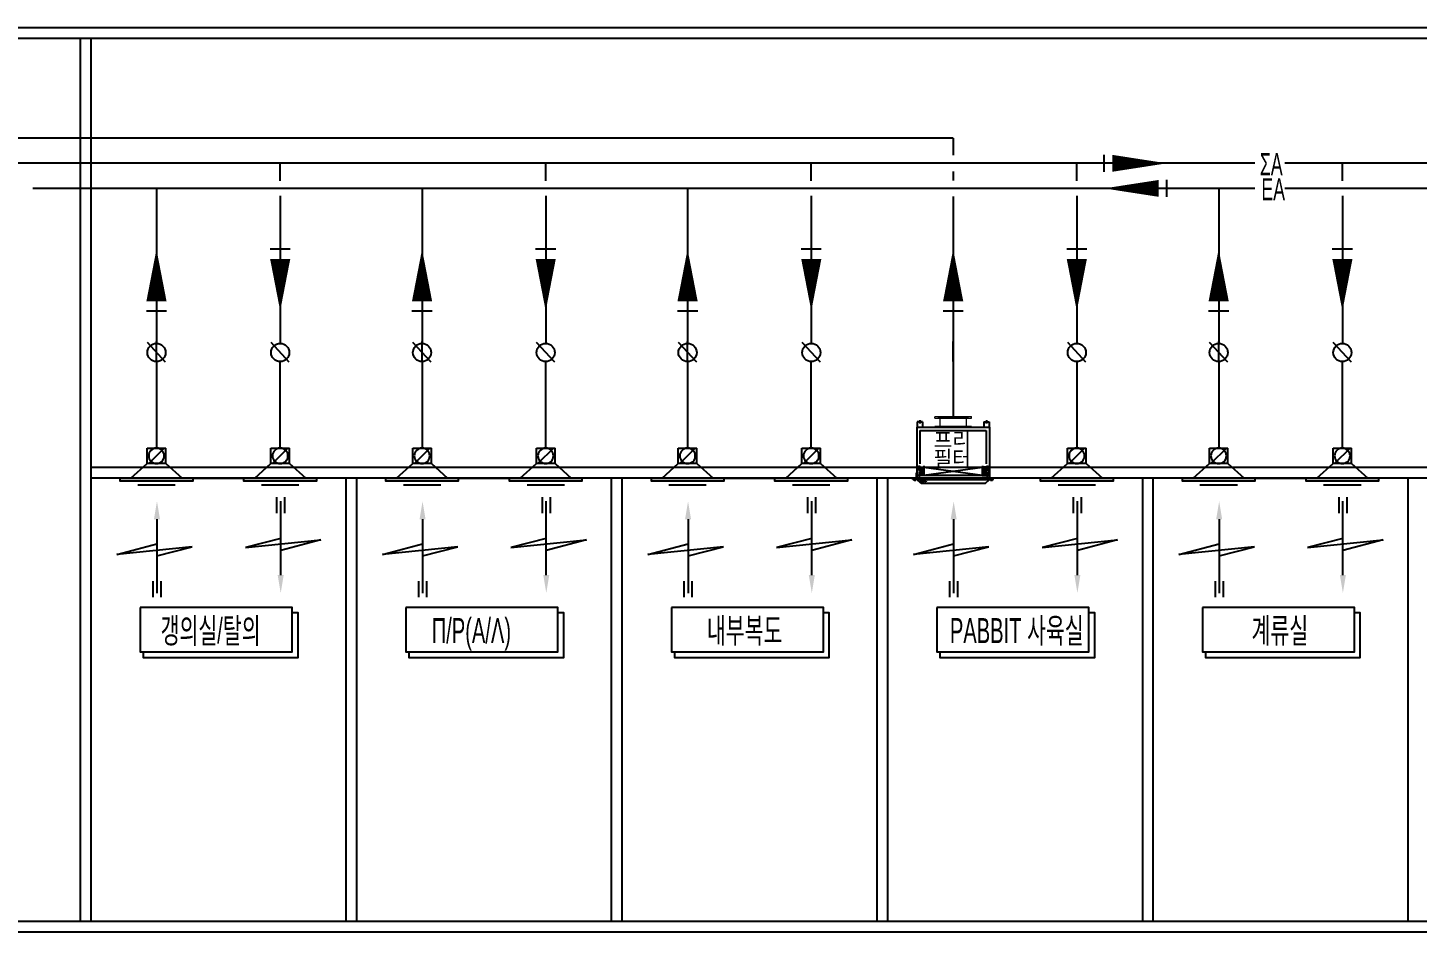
# Model space of a CAD drawing. Header units: millimetres. Extents: x -86 to 11742, y 5229 to 11464.
# Drawn here: x 11217.3 to 11383.5, y 5479.8 to 5588 of the extents above; entities that cross this region are included whole.
import ezdxf
from ezdxf.enums import TextEntityAlignment as Align

# ---------------------------------------------------------------- set-up
doc = ezdxf.new("R2010")
doc.units = ezdxf.units.MM
doc.header["$LTSCALE"] = 5
for name, pattern in [('$RECOVER_920808140118-19', [0]), ('CENTER', [2, 1.25, -0.25, 0.25, -0.25]), ('DASHED', [0.75, 0.5, -0.25]), ('PHANTOM', [63.5, 31.75, -6.35, 6.35, -6.35, 6.35, -6.35])]:
    doc.linetypes.add(name, pattern=pattern)
doc.layers.get('0').update_dxf_attribs({"linetype": 'CONTINUOUS'})
for name, color, linetype in [('2', 2, 'CONTINUOUS'), ('3', 3, 'CONTINUOUS'), ('7', 7, 'CONTINUOUS'), ('9', 9, 'CONTINUOUS'), ('DUCT-EA(별도배기)', 6, 'CONTINUOUS'), ('DUCT-OA(급기)', 3, 'CONTINUOUS'), ('METAL-DIMS', 7, 'CONTINUOUS'), ('RA', 4, 'CONTINUOUS'), ('SA', 3, 'CONTINUOUS')]:
    doc.layers.add(name, color=color, linetype=linetype)
doc.styles.add('GHS', font='ROMANS.shx', dxfattribs={"bigfont": 'GHS.shx'})
doc.styles.get("Standard").update_dxf_attribs({"font": 'SYMBOL'})

# ---------------------------------------------------------------- blocks, each defined once
blk = doc.blocks.new('ARW')
at = {"color": 1}
for p, q in [((-41, 663), (-41, 833)), ((0, 0), (0, 790)), ((44, 663), (44, 833)), ((0, 391), (-377, 298)), ((-377, 298), (429, 379)), ((429, 379), (0, 266))]:
    blk.add_line(p, q, dxfattribs=at)
blk.add_solid([(32, 2), (-32, 2), (0, -190)], dxfattribs=at)
blk = doc.blocks.new('A$C7EE361AC')
at = {"color": 5}
blk.add_line((12, 366), (253, 125), dxfattribs=at)
blk.add_circle((133, 246), 121, dxfattribs=at)
at = {"layer": '2'}
for p, q in [((-12, 125), (-12, 366)), ((277, 366), (-12, 366)), ((277, 125), (277, 366)), ((-12, 125), (-265, -99)), ((-12, 125), (277, 125)), ((530, -99), (277, 125)), ((424, -203), (-159, -203))]:
    blk.add_line(p, q, dxfattribs=at)
blk.add_lwpolyline([(697, -99), (-432, -99), (-432, -147), (697, -147)], close=True, dxfattribs=at)
blk = doc.blocks.new('A$C2B723D39')
at = {"layer": '7', "ltscale": 5}
h = blk.add_hatch(dxfattribs=at)
h.set_pattern_fill('AR-HBONE', color=5, scale=0.091503, style=0)
h.set_pattern_definition([(45, (29700.6075, 20761.628), (1e-15, 13.1475616), [27.89019, -9.29673]), (135, (29707.181, 20768.201), (1e-15, 13.1475616), [27.89019, -9.29673])])
h.paths.add_polyline_path([(-251, -313), (-223, -313), (-223, -382), (-251, -382)])
h = blk.add_hatch(dxfattribs=at)
h.set_pattern_fill('AR-HBONE', color=5, scale=0.091503, style=0)
h.set_pattern_definition([(45, (30231.326, 20761.628), (1e-15, 13.1475616), [27.89019, -9.29673]), (135, (30237.9, 20768.201), (1e-15, 13.1475616), [27.89019, -9.29673])])
h.paths.add_polyline_path([(280, -313), (307, -313), (307, -382), (280, -382)])
at = {"color": 2, "linetype": 'Continuous', "lineweight": 15}
for p, q in [((-128, 119), (185, 119)), ((-128, 119), (-128, 113)), ((185, 113), (185, 119)), ((-128, 106), (-128, 113)), ((-128, 106), (185, 106)), ((185, 35), (-128, 35)), ((-128, 35), (-128, 28)), ((185, 28), (-128, 28)), ((159, 106), (-103, 106)), ((-86, 106), (-86, 35)), ((28, 28), (185, 28)), ((143, 35), (143, 106)), ((185, 106), (185, 113)), ((185, 28), (185, 35))]:
    blk.add_line(p, q, dxfattribs=at)
at = {"color": 2, "ltscale": 5}
for p, q in [((-283, 28), (-283, -407)), ((-283, 28), (339, 28)), ((-283, 17), (-283, -407)), ((339, 28), (339, -407)), ((-283, -407), (-315, -407)), ((-315, -418), (-315, -407)), ((-279, -418), (-315, -418)), ((-309, -418), (-309, -426)), ((-291, -426), (-309, -426)), ((-291, -418), (-291, -426)), ((-283, -407), (339, -407)), ((-279, -418), (335, -418)), ((302, -453), (-246, -453)), ((335, -418), (371, -418)), ((339, -407), (371, -407)), ((347, -418), (347, -426)), ((347, -426), (365, -426)), ((365, -418), (365, -426)), ((371, -418), (371, -407))]:
    blk.add_line(p, q, dxfattribs=at)
at = {"ltscale": 5}
for p, q in [((-234, 74), (-280, 74)), ((-280, 74), (-280, 28)), ((-234, 74), (-234, 28)), ((291, 74), (337, 74)), ((291, 74), (291, 28)), ((337, 74), (337, 28))]:
    blk.add_line(p, q, dxfattribs=at)
at = {"color": 5, "linetype": '$RECOVER_920808140118-19', "ltscale": 5}
for p, q in [((-255, 0), (-255, -285)), ((-255, 0), (311, 0)), ((311, 0), (311, -285))]:
    blk.add_line(p, q, dxfattribs=at)
at = {"color": 5, "ltscale": 5}
for p, q in [((-278, -302), (-278, -313)), ((-278, -313), (-223, -313)), ((-278, -386), (-278, -332)), ((-278, -332), (-255, -332)), ((-270, -331), (-270, -313)), ((-255, -331), (-270, -331)), ((-255, -332), (-255, -305)), ((-255, -313), (-255, -331)), ((-223, -302), (-223, -313)), ((280, -302), (280, -313)), ((335, -313), (280, -313)), ((312, -332), (312, -305)), ((312, -313), (312, -331)), ((312, -331), (326, -331)), ((335, -332), (312, -332)), ((326, -331), (326, -313)), ((335, -302), (335, -313)), ((335, -386), (335, -332)), ((-218, -386), (-278, -386)), ((275, -386), (335, -386))]:
    blk.add_line(p, q, dxfattribs=at)
at = {"layer": '7', "color": 1, "linetype": 'CENTER', "ltscale": 5}
for p, q in [((-234, 71), (-280, 71)), ((-257, 87), (-257, 59)), ((291, 71), (337, 71)), ((314, 87), (314, 59)), ((-262, -299), (-262, -403)), ((319, -299), (319, -403)), ((-300, -402), (-300, -437)), ((356, -402), (356, -437))]:
    blk.add_line(p, q, dxfattribs=at)
at = {"layer": '7', "color": 5, "linetype": 'DASHED', "ltscale": 5}
for p, q in [((-251, -313), (-251, -382)), ((280, -313), (280, -382)), ((307, -313), (307, -382))]:
    blk.add_line(p, q, dxfattribs=at)
at = {"layer": '7', "color": 5, "linetype": 'Continuous', "ltscale": 0.3}
for p, q in [((-223, -313), (280, -313)), ((-223, -382), (280, -313)), ((-223, -313), (280, -382)), ((-251, -382), (307, -382))]:
    blk.add_line(p, q, dxfattribs=at)
at = {"layer": '7', "color": 5, "ltscale": 5}
blk.add_line((-223, -313), (-223, -382), dxfattribs=at)
at = {"layer": '7', "color": 1, "ltscale": 5}
blk.add_line((-288, -363), (-288, -404), dxfattribs=at)
at = {"layer": '7', "color": 2, "ltscale": 5}
for p, q in [((-246, -453), (-283, -418)), ((302, -453), (339, -418))]:
    blk.add_line(p, q, dxfattribs=at)
at = {"layer": '7', "color": 5, "ltscale": 5}
for points in [[(-251, -313), (-223, -313), (-223, -382), (-251, -382)], [(280, -313), (307, -313), (307, -382), (280, -382)]]:
    blk.add_lwpolyline(points, close=True, dxfattribs=at)
at = {"layer": '7', "color": 5, "linetype": 'CENTER'}
for centre in [(-255, -424), (-244, -424), (-244, -435), (-232, -424), (-232, -435), (-232, -446), (-221, -424), (-221, -435), (-221, -446), (-210, -424), (-210, -435), (-198, -424)]:
    blk.add_circle(centre, 4.77, dxfattribs=at)

msp = doc.modelspace()

# ---------------------------------------------------------------- linework, layer by layer
at = {"layer": '2', "color": 8}
for p, q in [((11346.03, 5570.77), (11346.03, 5572.79)), ((11353.55, 5567.77), (11353.55, 5569.79)), ((11248.68, 5561.52), (11246.27, 5561.52)), ((11280.45, 5561.52), (11278.03, 5561.52)), ((11312.21, 5561.52), (11309.8, 5561.52)), ((11343.98, 5561.52), (11341.56, 5561.52)), ((11375.74, 5561.52), (11373.33, 5561.52)), ((11233.89, 5554.11), (11231.48, 5554.11)), ((11265.65, 5554.11), (11263.24, 5554.11)), ((11297.42, 5554.11), (11295.01, 5554.11)), ((11329.18, 5554.11), (11326.77, 5554.11)), ((11360.95, 5554.11), (11358.53, 5554.11))]:
    msp.add_line(p, q, dxfattribs=at)
at = {"layer": '2', "color": 8, "linetype": 'Continuous'}
for p, q in [((11233.77, 5547.98), (11231.59, 5550.33)), ((11248.57, 5547.98), (11246.39, 5550.33)), ((11265.54, 5547.98), (11263.36, 5550.33)), ((11280.33, 5547.98), (11278.15, 5550.33)), ((11297.3, 5547.98), (11295.12, 5550.33)), ((11312.1, 5547.98), (11309.92, 5550.33)), ((11343.86, 5547.98), (11341.68, 5550.33)), ((11360.83, 5547.98), (11358.65, 5550.33)), ((11375.63, 5547.98), (11373.45, 5550.33))]:
    msp.add_line(p, q, dxfattribs=at)
at = {"layer": '2', "color": 8}
for points in [[(11353.55, 5571.78, 0, 2.02, 0), (11347.02, 5571.78, 2.02, 2.02, 0)], [(11346.03, 5568.78, 0, 2.02, 0), (11352.57, 5568.78, 2.02, 2.02, 0)], [(11232.68, 5561.52, 0, 2.41, 0), (11232.68, 5555.29, 2.41, 2.41, 0)], [(11247.48, 5554.11, 0, 2.41, 0), (11247.48, 5560.34, 2.41, 2.41, 0)], [(11264.45, 5561.52, 0, 2.41, 0), (11264.45, 5555.29, 2.41, 2.41, 0)], [(11279.24, 5554.11, 0, 2.41, 0), (11279.24, 5560.34, 2.41, 2.41, 0)], [(11296.21, 5561.52, 0, 2.41, 0), (11296.21, 5555.29, 2.41, 2.41, 0)], [(11311.01, 5554.11, 0, 2.41, 0), (11311.01, 5560.34, 2.41, 2.41, 0)], [(11327.98, 5561.52, 0, 2.41, 0), (11327.98, 5555.29, 2.41, 2.41, 0)], [(11342.77, 5554.11, 0, 2.41, 0), (11342.77, 5560.34, 2.41, 2.41, 0)], [(11359.74, 5561.52, 0, 2.41, 0), (11359.74, 5555.29, 2.41, 2.41, 0)], [(11374.54, 5554.11, 0, 2.41, 0), (11374.54, 5560.34, 2.41, 2.41, 0)]]:
    msp.add_lwpolyline(points, format="xyseb", dxfattribs=at)
for points in [[(11230.74, 5518.67), (11230.74, 5513.34), (11248.92, 5513.34), (11248.92, 5518.67)], [(11262.5, 5518.67), (11262.5, 5513.34), (11280.69, 5513.34), (11280.69, 5518.67)], [(11294.27, 5518.67), (11294.27, 5513.34), (11312.45, 5513.34), (11312.45, 5518.67)], [(11326.03, 5518.67), (11326.03, 5513.34), (11344.22, 5513.34), (11344.22, 5518.67)], [(11357.79, 5518.67), (11357.79, 5513.34), (11375.98, 5513.34), (11375.98, 5518.67)]]:
    msp.add_lwpolyline(points, close=True, dxfattribs=at)
for points in [[(11231.1, 5513.34), (11231.1, 5512.67), (11249.62, 5512.67), (11249.62, 5518), (11248.95, 5518)], [(11262.87, 5513.34), (11262.87, 5512.67), (11281.39, 5512.67), (11281.39, 5518), (11280.72, 5518)], [(11294.63, 5513.34), (11294.63, 5512.67), (11313.15, 5512.67), (11313.15, 5518), (11312.48, 5518)], [(11326.4, 5513.34), (11326.4, 5512.67), (11344.92, 5512.67), (11344.92, 5518), (11344.25, 5518)], [(11358.16, 5513.34), (11358.16, 5512.67), (11376.68, 5512.67), (11376.68, 5518), (11376.01, 5518)]]:
    msp.add_lwpolyline(points, dxfattribs=at)
at = {"layer": '2', "color": 8, "linetype": 'Continuous'}
for centre in [(11232.68, 5549.15), (11247.48, 5549.15), (11264.45, 5549.15), (11279.24, 5549.15), (11296.21, 5549.15), (11311.01, 5549.15), (11342.77, 5549.15), (11359.74, 5549.15), (11374.54, 5549.15)]:
    msp.add_circle(centre, 1.09, dxfattribs=at)
at = {"layer": '3', "color": 8}
for p, q in [((11247.48, 5567.88), (11247.48, 5550.24)), ((11279.24, 5567.88), (11279.24, 5550.24)), ((11311.01, 5567.88), (11311.01, 5550.24)), ((11342.77, 5567.88), (11342.77, 5550.24)), ((11374.54, 5567.88), (11374.54, 5550.24)), ((11247.48, 5537.71), (11247.48, 5548.06)), ((11279.24, 5537.71), (11279.24, 5548.06)), ((11311.01, 5537.71), (11311.01, 5548.06)), ((11342.77, 5548.06), (11342.77, 5537.71)), ((11374.54, 5537.71), (11374.54, 5548.06))]:
    msp.add_line(p, q, dxfattribs=at)
at = {"layer": '9', "color": 8}
for p, q in [((11480.06, 5587.99), (11106.85, 5587.99)), ((11478.79, 5586.72), (11108.12, 5586.72)), ((11223.59, 5481.09), (11223.59, 5586.72)), ((11224.86, 5481.09), (11224.86, 5586.72)), ((11478.79, 5535.41), (11224.86, 5535.41)), ((11478.79, 5534.14), (11224.86, 5534.14)), ((11236.9, 5534.14), (11243.32, 5534.14)), ((11255.36, 5481.09), (11255.36, 5534.14)), ((11256.63, 5481.09), (11256.63, 5534.14)), ((11268.66, 5534.14), (11275.09, 5534.14)), ((11287.12, 5481.09), (11287.12, 5534.14)), ((11288.39, 5481.09), (11288.39, 5534.14)), ((11300.43, 5534.14), (11306.85, 5534.14)), ((11318.89, 5481.09), (11318.89, 5534.14)), ((11320.16, 5481.09), (11320.16, 5534.14)), ((11350.65, 5481.09), (11350.65, 5534.14)), ((11351.92, 5481.09), (11351.92, 5534.14)), ((11363.96, 5534.14), (11370.38, 5534.14)), ((11382.42, 5481.09), (11382.42, 5534.14)), ((11480.06, 5479.82), (11106.85, 5479.82)), ((11478.79, 5481.09), (11108.12, 5481.09))]:
    msp.add_line(p, q, dxfattribs=at)
at = {"layer": 'DUCT-EA(별도배기)', "color": 8, "linetype": 'PHANTOM', "ltscale": 15}
for p, q in [((11327.98, 5574.78), (11197.87, 5574.78)), ((11327.98, 5574.78), (11327.98, 5572.74)), ((11327.98, 5570.82), (11327.98, 5569.74)), ((11327.98, 5567.82), (11327.98, 5541.5)), ((11327.98, 5548.06), (11327.98, 5550.46))]:
    msp.add_line(p, q, dxfattribs=at)
at = {"layer": 'RA', "color": 8}
for p, q in [((11364.08, 5568.78), (11217.88, 5568.78)), ((11232.68, 5568.78), (11232.68, 5550.24)), ((11264.45, 5568.78), (11264.45, 5550.24)), ((11296.21, 5568.78), (11296.21, 5550.24)), ((11359.74, 5568.78), (11359.74, 5550.24)), ((11455.04, 5568.78), (11367.64, 5568.78)), ((11232.68, 5548.06), (11232.68, 5550.46)), ((11264.45, 5548.06), (11264.45, 5550.46)), ((11296.21, 5548.06), (11296.21, 5550.46)), ((11359.74, 5548.06), (11359.74, 5550.46)), ((11232.68, 5548.06), (11232.68, 5537.71)), ((11264.45, 5548.06), (11264.45, 5537.71)), ((11296.21, 5548.06), (11296.21, 5537.71)), ((11359.74, 5548.06), (11359.74, 5537.71)), ((11232.68, 5543.7), (11232.68, 5537.71)), ((11264.45, 5543.7), (11264.45, 5537.71)), ((11296.21, 5543.7), (11296.21, 5537.71)), ((11359.74, 5543.7), (11359.74, 5537.71))]:
    msp.add_line(p, q, dxfattribs=at)
at = {"layer": 'SA', "color": 8}
for p, q in [((11364.08, 5571.78), (11215.48, 5571.78)), ((11247.48, 5569.68), (11247.48, 5571.78)), ((11279.24, 5569.68), (11279.24, 5571.78)), ((11311.01, 5569.68), (11311.01, 5571.78)), ((11342.77, 5569.68), (11342.77, 5571.78)), ((11469.83, 5571.78), (11367.64, 5571.78)), ((11374.54, 5569.68), (11374.54, 5571.78))]:
    msp.add_line(p, q, dxfattribs=at)

# ---------------------------------------------------------------- block references
at = {"layer": '2', "color": 8, "xscale": 0.01120462465023337, "yscale": 0.01120462465023337, "zscale": 0.01120462465023337, "rotation": 180}
for p in [(11232.74, 5529.23), (11232.74, 5529.23), (11264.51, 5529.23), (11264.51, 5529.23), (11296.27, 5529.23), (11296.27, 5529.23), (11328.04, 5529.23), (11328.04, 5529.23), (11359.8, 5529.23), (11359.8, 5529.23)]:
    msp.add_blockref('ARW', p, dxfattribs=at)
at = {"layer": '2', "color": 8, "xscale": 0.01120462465023337, "yscale": 0.01120462465023337, "zscale": 0.01120462465023337}
for p in [(11247.54, 5522.51), (11247.54, 5522.51), (11279.31, 5522.51), (11279.31, 5522.51), (11311.07, 5522.51), (11311.07, 5522.51), (11342.84, 5522.51), (11342.84, 5522.51), (11374.6, 5522.51), (11374.6, 5522.51)]:
    msp.add_blockref('ARW', p, dxfattribs=at)
at = {"layer": 'DUCT-OA(급기)', "xscale": 0.014, "yscale": 0.014, "zscale": 0.014}
msp.add_blockref('A$C2B723D39', (11327.58, 5539.83), dxfattribs=at)
at = {"layer": 'SA', "color": 8, "xscale": -0.007679999998211705, "yscale": 0.007679999998211705, "zscale": 0.007679999998211705}
for p in [(11233.7, 5534.9), (11248.5, 5534.9), (11265.47, 5534.9), (11280.26, 5534.9), (11297.23, 5534.9), (11312.02, 5534.9), (11343.79, 5534.9), (11360.76, 5534.9), (11375.55, 5534.9)]:
    msp.add_blockref('A$C7EE361AC', p, dxfattribs=at)

# ---------------------------------------------------------------- texts
at = {"layer": '7', "color": 8, "width": 0.6}
for s, height, p in [('SA', 2.64, (11364.67, 5570.36)), ('EA', 2.64, (11364.85, 5567.36)), ('갱의실/탈의', 3, (11233.17, 5514.39)), ('P/R(A/L)', 3, (11265.6, 5514.39)), ('내부복도', 3, (11298.52, 5514.39)), ('RABBIT 사육실', 3, (11327.59, 5514.39)), ('계류실', 3, (11363.67, 5514.39))]:
    msp.add_text(s, height=height, dxfattribs=at).set_placement(p)
at = {"layer": 'METAL-DIMS', "style": 'GHS'}
for s, p in [('프리', (11327.87, 5538.72)), ('필터', (11327.87, 5536.5))]:
    msp.add_text(s, height=2.1, dxfattribs=at).set_placement(p, align=Align.MIDDLE)

doc.saveas('drawing.dxf')
